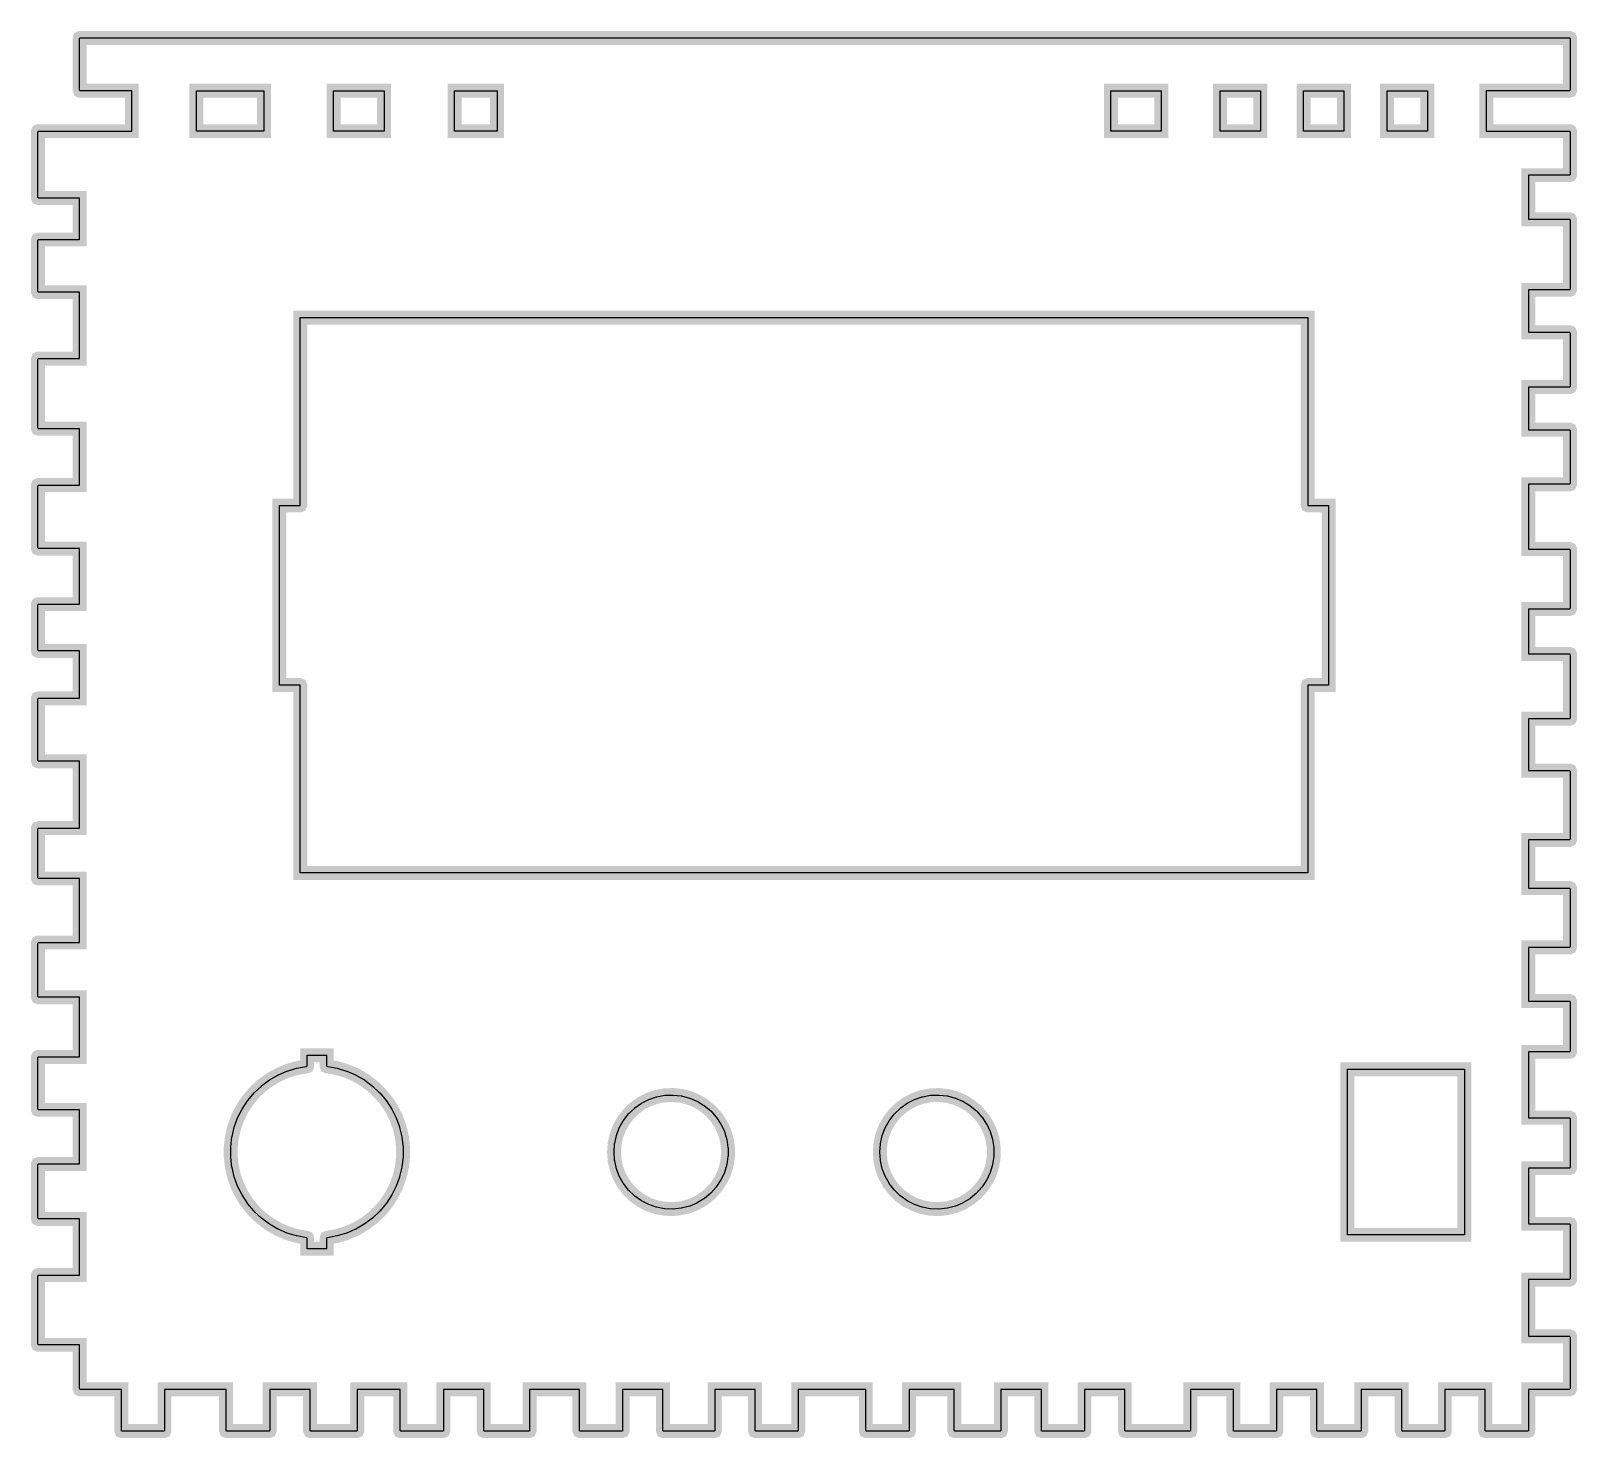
# Model space of a CAD drawing. Extents: x 0 to 390, y 0 to 276.
# Drawn here: x 278.7 to 389.8, y 0 to 101.1 of the extents above; entities that cross this region are included whole.
import ezdxf

# ---------------------------------------------------------------- set-up
doc = ezdxf.new("R2010")
doc.units = 0
doc.layers.get('0').update_dxf_attribs({"linetype": 'CONTINUOUS'})

msp = doc.modelspace()

# ---------------------------------------------------------------- linework, layer by layer
at = {"color": 1, "const_width": 1}
msp.add_lwpolyline([(389.296, 6.64133), (389.296, 3.55729), (389.281, 3.52192), (389.246, 3.50726), (386.296, 3.50726), (386.296, 0.55626), (386.281, 0.52089), (386.246, 0.50629), (383.246, 0.50629), (383.21, 0.52089), (383.196, 0.55626), (383.196, 3.50629), (380.296, 3.50629), (380.296, 0.55626), (380.281, 0.52089), (380.246, 0.50629), (377.246, 0.50629), (377.21, 0.52089), (377.196, 0.55626), (377.196, 3.50629), (374.292, 3.50629), (374.292, 0.55626), (374.276, 0.52089), (374.242, 0.50629), (371.149, 0.50629), (371.114, 0.52089), (371.099, 0.55626), (371.099, 3.50629), (368.199, 3.50629), (368.199, 0.55626), (368.185, 0.52089), (368.149, 0.50629), (365.149, 0.50629), (365.114, 0.52089), (365.099, 0.55626), (365.099, 3.50629), (362.015, 3.50629), (362.015, 0.55626), (362, 0.52089), (361.965, 0.50629), (357.351, 0.50629), (357.315, 0.52089), (357.301, 0.55626), (357.301, 3.50629), (354.401, 3.50629), (354.401, 0.55626), (354.386, 0.52089), (354.351, 0.50629), (351.351, 0.50629), (351.315, 0.52089), (351.301, 0.55626), (351.301, 3.50629), (348.401, 3.50629), (348.401, 0.55626), (348.386, 0.52089), (348.351, 0.50629), (345.097, 0.50629), (345.061, 0.52089), (345.047, 0.55626), (345.047, 3.50629), (341.796, 3.50629), (341.796, 0.55626), (341.782, 0.52089), (341.746, 0.50629), (338.742, 0.50629), (338.706, 0.52089), (338.692, 0.55626), (338.692, 3.50629), (333.832, 3.50629), (333.832, 0.55626), (333.818, 0.52089), (333.782, 0.50629), (330.782, 0.50629), (330.747, 0.52089), (330.732, 0.55626), (330.732, 3.50629), (327.832, 3.50629), (327.832, 0.55626), (327.818, 0.52089), (327.782, 0.50629), (324.16, 0.50629), (324.124, 0.52089), (324.11, 0.55626), (324.11, 3.50629), (321.21, 3.50629), (321.21, 0.55626), (321.194, 0.52089), (321.16, 0.50629), (318.16, 0.50629), (318.124, 0.52089), (318.11, 0.55626), (318.11, 3.50629), (314.525, 3.50629), (314.525, 0.55626), (314.511, 0.52089), (314.475, 0.50629), (311.287, 0.50629), (311.251, 0.52089), (311.237, 0.55626), (311.237, 3.50629), (308.338, 3.50629), (308.338, 0.55626), (308.322, 0.52089), (308.287, 0.50629), (305.287, 0.50629), (305.251, 0.52089), (305.237, 0.55626), (305.237, 3.50629), (302.147, 3.50629), (302.147, 0.55626), (302.132, 0.52089), (302.097, 0.50629), (298.807, 0.50629), (298.771, 0.52089), (298.757, 0.55626), (298.757, 3.50629), (295.857, 3.50629), (295.857, 0.55626), (295.842, 0.52089), (295.807, 0.50629), (292.772, 0.50629), (292.737, 0.52089), (292.722, 0.55626), (292.722, 3.50629), (288.296, 3.50629), (288.296, 0.55626), (288.281, 0.52089), (288.246, 0.50629), (285.246, 0.50629), (285.21, 0.52089), (285.196, 0.55626), (285.196, 3.50629), (282.246, 3.50629), (282.21, 3.52089), (282.196, 3.55626), (282.196, 6.70725), (279.246, 6.70725), (279.21, 6.7219), (279.196, 6.75726), (279.196, 11.666), (279.21, 11.7014), (279.246, 11.716), (282.196, 11.716), (282.196, 15.7531), (279.246, 15.7531), (279.21, 15.7676), (279.196, 15.8031), (279.196, 19.65), (279.21, 19.6853), (279.246, 19.7), (282.196, 19.7), (282.196, 23.5921), (279.246, 23.5921), (279.21, 23.6067), (279.196, 23.6421), (279.196, 27.3388), (279.21, 27.374), (279.246, 27.3888), (282.196, 27.3888), (282.196, 31.6746), (279.246, 31.6746), (279.21, 31.6892), (279.196, 31.7244), (279.196, 35.5604), (279.21, 35.5957), (279.246, 35.6104), (282.196, 35.6104), (282.196, 40.2121), (279.246, 40.2121), (279.21, 40.2268), (279.196, 40.2622), (279.196, 43.7835), (279.21, 43.8189), (279.246, 43.8335), (282.196, 43.8335), (282.196, 48.6292), (279.246, 48.6292), (279.21, 48.6439), (279.196, 48.6792), (279.196, 53.1119), (279.21, 53.1474), (279.246, 53.1619), (282.196, 53.1619), (282.196, 56.5619), (279.246, 56.5619), (279.21, 56.5767), (279.196, 56.6119), (279.196, 59.8674), (279.21, 59.9028), (279.246, 59.9174), (282.196, 59.9174), (282.196, 63.9133), (279.246, 63.9133), (279.21, 63.9279), (279.196, 63.9633), (279.196, 68.4265), (279.21, 68.4619), (279.246, 68.4765), (282.196, 68.4765), (282.196, 72.5285), (279.246, 72.5285), (279.21, 72.5431), (279.196, 72.5785), (279.196, 77.5136), (279.21, 77.5489), (279.246, 77.5636), (282.196, 77.5636), (282.196, 82.3369), (279.246, 82.3369), (279.21, 82.3515), (279.196, 82.3869), (279.196, 86.0682), (279.21, 86.1035), (279.246, 86.1182), (282.196, 86.1182), (282.196, 89.0965), (279.246, 89.0965), (279.21, 89.1111), (279.196, 89.1465), (279.196, 93.8553), (279.21, 93.8907), (279.246, 93.9053), (282.243, 93.9053), (282.246, 93.9063), (285.947, 93.9063), (285.947, 96.8062), (282.246, 96.8062), (282.21, 96.821), (282.196, 96.8562), (282.196, 100.556), (282.21, 100.592), (282.246, 100.606), (386.246, 100.606), (386.249, 100.605), (389.246, 100.605), (389.281, 100.591), (389.296, 100.555), (389.296, 96.8572), (389.281, 96.8219), (389.246, 96.8074), (386.249, 96.8074), (386.246, 96.8062), (383.267, 96.8062), (383.267, 93.9063), (386.246, 93.9063), (386.249, 93.9053), (389.246, 93.9053), (389.281, 93.8907), (389.296, 93.8553), (389.296, 90.7907), (389.281, 90.7553), (389.246, 90.7406), (386.296, 90.7406), (386.296, 87.5743), (389.246, 87.5743), (389.281, 87.5596), (389.296, 87.5243), (389.296, 82.5538), (389.281, 82.5183), (389.246, 82.5038), (386.296, 82.5038), (386.296, 79.4513), (389.246, 79.4513), (389.281, 79.4367), (389.296, 79.4013), (389.296, 75.5681), (389.281, 75.5326), (389.246, 75.5181), (386.296, 75.5181), (386.296, 72.4525), (389.246, 72.4525), (389.281, 72.4379), (389.296, 72.4025), (389.296, 68.5801), (389.281, 68.5447), (389.246, 68.5301), (386.296, 68.5301), (386.296, 63.8768), (389.246, 63.8768), (389.281, 63.8621), (389.296, 63.8268), (389.296, 59.6213), (389.281, 59.5858), (389.246, 59.5712), (386.296, 59.5712), (386.296, 56.3415), (389.246, 56.3415), (389.281, 56.3269), (389.296, 56.2915), (389.296, 51.7364), (389.281, 51.701), (389.246, 51.6864), (386.296, 51.6864), (386.296, 47.9637), (389.246, 47.9637), (389.281, 47.9492), (389.296, 47.9139), (389.296, 43.0328), (389.281, 42.9974), (389.246, 42.9828), (386.296, 42.9828), (386.296, 39.5232), (389.246, 39.5232), (389.281, 39.5086), (389.296, 39.4732), (389.296, 35.311), (389.281, 35.2756), (389.246, 35.261), (386.296, 35.261), (386.296, 31.4001), (389.246, 31.4001), (389.281, 31.3856), (389.296, 31.3501), (389.296, 27.8083), (389.281, 27.7729), (389.246, 27.7582), (386.296, 27.7582), (386.296, 23.0199), (389.246, 23.0199), (389.281, 23.0053), (389.296, 22.9699), (389.296, 19.45), (389.281, 19.4147), (389.246, 19.4), (386.296, 19.4), (386.296, 15.3968), (389.246, 15.3968), (389.281, 15.3822), (389.296, 15.3468), (389.296, 11.4404), (389.281, 11.405), (389.246, 11.3903), (386.296, 11.3903), (386.296, 7.31668), (389.246, 7.31668), (389.281, 7.30208), (389.296, 7.26671), (389.296, 6.64133)], close=True, dxfattribs=at)
at = {"color": 0}
for points in [[(389.296, 6.64133), (389.296, 3.55729), (389.281, 3.52192), (389.246, 3.50726), (386.296, 3.50726), (386.296, 0.55626), (386.281, 0.52089), (386.246, 0.50629), (383.246, 0.50629), (383.21, 0.52089), (383.196, 0.55626), (383.196, 3.50629), (380.296, 3.50629), (380.296, 0.55626), (380.281, 0.52089), (380.246, 0.50629), (377.246, 0.50629), (377.21, 0.52089), (377.196, 0.55626), (377.196, 3.50629), (374.292, 3.50629), (374.292, 0.55626), (374.276, 0.52089), (374.242, 0.50629), (371.149, 0.50629), (371.114, 0.52089), (371.099, 0.55626), (371.099, 3.50629), (368.199, 3.50629), (368.199, 0.55626), (368.185, 0.52089), (368.149, 0.50629), (365.149, 0.50629), (365.114, 0.52089), (365.099, 0.55626), (365.099, 3.50629), (362.015, 3.50629), (362.015, 0.55626), (362, 0.52089), (361.965, 0.50629), (357.351, 0.50629), (357.315, 0.52089), (357.301, 0.55626), (357.301, 3.50629), (354.401, 3.50629), (354.401, 0.55626), (354.386, 0.52089), (354.351, 0.50629), (351.351, 0.50629), (351.315, 0.52089), (351.301, 0.55626), (351.301, 3.50629), (348.401, 3.50629), (348.401, 0.55626), (348.386, 0.52089), (348.351, 0.50629), (345.097, 0.50629), (345.061, 0.52089), (345.047, 0.55626), (345.047, 3.50629), (341.796, 3.50629), (341.796, 0.55626), (341.782, 0.52089), (341.746, 0.50629), (338.742, 0.50629), (338.706, 0.52089), (338.692, 0.55626), (338.692, 3.50629), (333.832, 3.50629), (333.832, 0.55626), (333.818, 0.52089), (333.782, 0.50629), (330.782, 0.50629), (330.747, 0.52089), (330.732, 0.55626), (330.732, 3.50629), (327.832, 3.50629), (327.832, 0.55626), (327.818, 0.52089), (327.782, 0.50629), (324.16, 0.50629), (324.124, 0.52089), (324.11, 0.55626), (324.11, 3.50629), (321.21, 3.50629), (321.21, 0.55626), (321.194, 0.52089), (321.16, 0.50629), (318.16, 0.50629), (318.124, 0.52089), (318.11, 0.55626), (318.11, 3.50629), (314.525, 3.50629), (314.525, 0.55626), (314.511, 0.52089), (314.475, 0.50629), (311.287, 0.50629), (311.251, 0.52089), (311.237, 0.55626), (311.237, 3.50629), (308.338, 3.50629), (308.338, 0.55626), (308.322, 0.52089), (308.287, 0.50629), (305.287, 0.50629), (305.251, 0.52089), (305.237, 0.55626), (305.237, 3.50629), (302.147, 3.50629), (302.147, 0.55626), (302.132, 0.52089), (302.097, 0.50629), (298.807, 0.50629), (298.771, 0.52089), (298.757, 0.55626), (298.757, 3.50629), (295.857, 3.50629), (295.857, 0.55626), (295.842, 0.52089), (295.807, 0.50629), (292.772, 0.50629), (292.737, 0.52089), (292.722, 0.55626), (292.722, 3.50629), (288.296, 3.50629), (288.296, 0.55626), (288.281, 0.52089), (288.246, 0.50629), (285.246, 0.50629), (285.21, 0.52089), (285.196, 0.55626), (285.196, 3.50629), (282.246, 3.50629), (282.21, 3.52089), (282.196, 3.55626), (282.196, 6.70725), (279.246, 6.70725), (279.21, 6.7219), (279.196, 6.75726), (279.196, 11.666), (279.21, 11.7014), (279.246, 11.716), (282.196, 11.716), (282.196, 15.7531), (279.246, 15.7531), (279.21, 15.7676), (279.196, 15.8031), (279.196, 19.65), (279.21, 19.6853), (279.246, 19.7), (282.196, 19.7), (282.196, 23.5921), (279.246, 23.5921), (279.21, 23.6067), (279.196, 23.6421), (279.196, 27.3388), (279.21, 27.374), (279.246, 27.3888), (282.196, 27.3888), (282.196, 31.6746), (279.246, 31.6746), (279.21, 31.6892), (279.196, 31.7244), (279.196, 35.5604), (279.21, 35.5957), (279.246, 35.6104), (282.196, 35.6104), (282.196, 40.2121), (279.246, 40.2121), (279.21, 40.2268), (279.196, 40.2622), (279.196, 43.7835), (279.21, 43.8189), (279.246, 43.8335), (282.196, 43.8335), (282.196, 48.6292), (279.246, 48.6292), (279.21, 48.6439), (279.196, 48.6792), (279.196, 53.1119), (279.21, 53.1474), (279.246, 53.1619), (282.196, 53.1619), (282.196, 56.5619), (279.246, 56.5619), (279.21, 56.5767), (279.196, 56.6119), (279.196, 59.8674), (279.21, 59.9028), (279.246, 59.9174), (282.196, 59.9174), (282.196, 63.9133), (279.246, 63.9133), (279.21, 63.9279), (279.196, 63.9633), (279.196, 68.4265), (279.21, 68.4619), (279.246, 68.4765), (282.196, 68.4765), (282.196, 72.5285), (279.246, 72.5285), (279.21, 72.5431), (279.196, 72.5785), (279.196, 77.5136), (279.21, 77.5489), (279.246, 77.5636), (282.196, 77.5636), (282.196, 82.3369), (279.246, 82.3369), (279.21, 82.3515), (279.196, 82.3869), (279.196, 86.0682), (279.21, 86.1035), (279.246, 86.1182), (282.196, 86.1182), (282.196, 89.0965), (279.246, 89.0965), (279.21, 89.1111), (279.196, 89.1465), (279.196, 93.8553), (279.21, 93.8907), (279.246, 93.9053), (282.243, 93.9053), (282.246, 93.9063), (285.947, 93.9063), (285.947, 96.8062), (282.246, 96.8062), (282.21, 96.821), (282.196, 96.8562), (282.196, 100.556), (282.21, 100.592), (282.246, 100.606), (386.246, 100.606), (386.249, 100.605), (389.246, 100.605), (389.281, 100.591), (389.296, 100.555), (389.296, 96.8572), (389.281, 96.8219), (389.246, 96.8074), (386.249, 96.8074), (386.246, 96.8062), (383.267, 96.8062), (383.267, 93.9063), (386.246, 93.9063), (386.249, 93.9053), (389.246, 93.9053), (389.281, 93.8907), (389.296, 93.8553), (389.296, 90.7907), (389.281, 90.7553), (389.246, 90.7406), (386.296, 90.7406), (386.296, 87.5743), (389.246, 87.5743), (389.281, 87.5596), (389.296, 87.5243), (389.296, 82.5538), (389.281, 82.5183), (389.246, 82.5038), (386.296, 82.5038), (386.296, 79.4513), (389.246, 79.4513), (389.281, 79.4367), (389.296, 79.4013), (389.296, 75.5681), (389.281, 75.5326), (389.246, 75.5181), (386.296, 75.5181), (386.296, 72.4525), (389.246, 72.4525), (389.281, 72.4379), (389.296, 72.4025), (389.296, 68.5801), (389.281, 68.5447), (389.246, 68.5301), (386.296, 68.5301), (386.296, 63.8768), (389.246, 63.8768), (389.281, 63.8621), (389.296, 63.8268), (389.296, 59.6213), (389.281, 59.5858), (389.246, 59.5712), (386.296, 59.5712), (386.296, 56.3415), (389.246, 56.3415), (389.281, 56.3269), (389.296, 56.2915), (389.296, 51.7364), (389.281, 51.701), (389.246, 51.6864), (386.296, 51.6864), (386.296, 47.9637), (389.246, 47.9637), (389.281, 47.9492), (389.296, 47.9139), (389.296, 43.0328), (389.281, 42.9974), (389.246, 42.9828), (386.296, 42.9828), (386.296, 39.5232), (389.246, 39.5232), (389.281, 39.5086), (389.296, 39.4732), (389.296, 35.311), (389.281, 35.2756), (389.246, 35.261), (386.296, 35.261), (386.296, 31.4001), (389.246, 31.4001), (389.281, 31.3856), (389.296, 31.3501), (389.296, 27.8083), (389.281, 27.7729), (389.246, 27.7582), (386.296, 27.7582), (386.296, 23.0199), (389.246, 23.0199), (389.281, 23.0053), (389.296, 22.9699), (389.296, 19.45), (389.281, 19.4147), (389.246, 19.4), (386.296, 19.4), (386.296, 15.3968), (389.246, 15.3968), (389.281, 15.3822), (389.296, 15.3468), (389.296, 11.4404), (389.281, 11.405), (389.246, 11.3903), (386.296, 11.3903), (386.296, 7.31668), (389.246, 7.31668), (389.281, 7.30208), (389.296, 7.26671), (389.296, 6.64133)], [(290.59, 96.8062), (295.438, 96.8062), (295.438, 93.9063), (290.59, 93.9063), (290.59, 96.8062)], [(300.449, 96.8062), (304.067, 96.8062), (304.067, 93.9063), (300.449, 93.9063), (300.449, 96.8062)], [(309.143, 96.8062), (312.192, 96.8062), (312.192, 93.9063), (309.143, 93.9063), (309.143, 96.8062)], [(356.3, 96.8062), (359.917, 96.8062), (359.917, 93.9063), (356.3, 93.9063), (356.3, 96.8062)], [(364.14, 96.8062), (367.04, 96.8062), (367.04, 93.9063), (364.14, 93.9063), (364.14, 96.8062)], [(370.143, 96.8062), (373.043, 96.8062), (373.043, 93.9063), (370.143, 93.9063), (370.143, 96.8062)], [(376.144, 96.8062), (379.044, 96.8062), (379.044, 93.9063), (376.144, 93.9063), (376.144, 96.8062)], [(298.046, 73.8062), (298.046, 80.5063), (370.446, 80.5063), (370.446, 67.0562), (370.46, 67.0208), (370.496, 67.0063), (371.946, 67.0063), (371.946, 54.1062), (370.496, 54.1062), (370.46, 54.0917), (370.446, 54.0563), (370.446, 40.6062), (298.046, 40.6062), (298.046, 54.0563), (298.031, 54.0917), (297.996, 54.1062), (296.546, 54.1062), (296.546, 67.0063), (297.996, 67.0063), (298.031, 67.0208), (298.046, 67.0562), (298.046, 73.8062)], [(294.276, 24.2631), (294.726, 24.8006), (294.744, 24.8172), (295.253, 25.2992), (295.272, 25.3136), (295.833, 25.7335), (296.439, 26.0856), (296.46, 26.0978), (296.482, 26.1074), (297.094, 26.374), (297.112, 26.3792), (297.782, 26.5825), (298.472, 26.7068), (298.496, 26.7111), (298.531, 26.7257), (298.546, 26.7611), (298.546, 27.5062), (299.946, 27.5062), (299.946, 26.7611), (299.96, 26.7257), (299.996, 26.7111), (300.019, 26.7068), (300.71, 26.5825), (301.379, 26.3792), (301.397, 26.374), (302.01, 26.1074), (302.032, 26.0978), (302.053, 26.0856), (302.658, 25.7335), (302.678, 25.719), (303.239, 25.2992), (303.747, 24.8172), (303.765, 24.8006), (304.215, 24.2631), (304.231, 24.2444), (304.243, 24.2242), (304.628, 23.6382), (304.942, 23.0117), (304.946, 23.0032), (305.176, 22.3668), (305.185, 22.344), (305.19, 22.3206), (305.351, 21.6386), (305.354, 21.6146), (305.435, 20.9186), (305.435, 20.1939), (305.354, 19.4979), (305.351, 19.4739), (305.19, 18.7919), (305.185, 18.7685), (305.176, 18.7458), (304.946, 18.1094), (304.942, 18.1008), (304.628, 17.4743), (304.243, 16.8883), (304.231, 16.8681), (303.781, 16.3304), (303.765, 16.3119), (303.747, 16.2953), (303.239, 15.8133), (302.678, 15.3935), (302.658, 15.379), (302.638, 15.3669), (302.032, 15.0149), (302.01, 15.0053), (301.397, 14.7386), (301.379, 14.7333), (300.71, 14.53), (300.685, 14.5257), (299.996, 14.4014), (299.96, 14.3868), (299.946, 14.3514), (299.946, 13.6063), (298.546, 13.6063), (298.546, 14.3514), (298.531, 14.3868), (298.496, 14.4014), (297.806, 14.5257), (297.782, 14.53), (297.112, 14.7333), (297.094, 14.7386), (296.482, 15.0053), (296.46, 15.0149), (296.439, 15.0269), (295.833, 15.379), (295.272, 15.7989), (295.253, 15.8133), (294.744, 16.2953), (294.726, 16.3119), (294.711, 16.3304), (294.261, 16.8681), (294.249, 16.8883), (293.864, 17.4743), (293.55, 18.1008), (293.546, 18.1094), (293.546, 18.1099), (293.307, 18.7685), (293.146, 19.4504), (293.14, 19.4739), (293.06, 20.1699), (293.057, 20.1939), (293.057, 20.9186), (293.06, 20.9428), (293.14, 21.6386), (293.146, 21.6622), (293.307, 22.344), (293.546, 23.0028), (293.546, 23.0032), (293.55, 23.0117), (293.864, 23.6382), (294.249, 24.2242), (294.261, 24.2444), (294.276, 24.2631)], [(381.696, 26.1563), (381.696, 14.6063), (373.296, 14.6063), (373.296, 26.5062), (381.696, 26.5062), (381.696, 26.1563)], [(328.782, 20.2333), (328.696, 19.6539), (328.528, 19.0931), (328.525, 19.0853), (328.287, 18.5789), (328.279, 18.5606), (327.957, 18.0721), (327.944, 18.0553), (327.932, 18.0401), (327.54, 17.604), (327.09, 17.2294), (327.075, 17.2165), (327.058, 17.206), (326.558, 16.9008), (326.539, 16.8929), (326.033, 16.6779), (325.743, 16.6019), (325.45, 16.5253), (325.429, 16.5231), (324.847, 16.459), (324.828, 16.4599), (324.242, 16.4811), (324.222, 16.4849), (323.646, 16.5912), (323.626, 16.5978), (323.093, 16.7799), (323.09, 16.7814), (322.569, 17.0492), (322.093, 17.39), (322.076, 17.4018), (322.063, 17.4157), (321.64, 17.8222), (321.282, 18.2858), (321.269, 18.3018), (321.26, 18.3194), (320.976, 18.8239), (320.772, 19.3607), (320.644, 19.9324), (320.64, 19.9521), (320.639, 19.9722), (320.596, 20.5563), (320.639, 21.1404), (320.64, 21.1606), (320.644, 21.1803), (320.772, 21.7519), (320.976, 22.2886), (321.26, 22.7932), (321.269, 22.8108), (321.282, 22.8267), (321.64, 23.2903), (322.063, 23.6968), (322.076, 23.7108), (322.093, 23.7225), (322.569, 24.0633), (323.09, 24.3311), (323.093, 24.3326), (323.646, 24.5214), (323.665, 24.525), (324.242, 24.6314), (324.263, 24.6321), (324.847, 24.6535), (325.429, 24.5894), (325.45, 24.5872), (326.017, 24.439), (326.033, 24.4346), (326.539, 24.2196), (326.558, 24.2117), (327.058, 23.9065), (327.075, 23.8961), (327.09, 23.8832), (327.54, 23.5085), (327.932, 23.0724), (327.944, 23.0574), (327.957, 23.0404), (328.279, 22.5519), (328.287, 22.5338), (328.525, 22.0272), (328.528, 22.0194), (328.696, 21.4586), (328.782, 20.8792), (328.785, 20.8592), (328.785, 20.2533), (328.782, 20.2333)], [(339.74, 21.1606), (339.744, 21.1803), (339.872, 21.7519), (340.076, 22.2886), (340.36, 22.7932), (340.369, 22.8108), (340.728, 23.2743), (340.74, 23.2903), (341.162, 23.6968), (341.176, 23.7108), (341.193, 23.7225), (341.669, 24.0633), (342.19, 24.3311), (342.193, 24.3326), (342.746, 24.5214), (342.765, 24.525), (343.342, 24.6314), (343.362, 24.6321), (343.947, 24.6535), (344.529, 24.5894), (344.55, 24.5872), (345.117, 24.439), (345.133, 24.4346), (345.639, 24.2196), (345.658, 24.2117), (346.158, 23.9065), (346.175, 23.8961), (346.19, 23.8832), (346.64, 23.5085), (347.032, 23.0724), (347.044, 23.0574), (347.368, 22.5689), (347.379, 22.5519), (347.625, 22.0272), (347.79, 21.4779), (347.796, 21.4586), (347.882, 20.8792), (347.885, 20.8592), (347.885, 20.2533), (347.882, 20.2333), (347.796, 19.6539), (347.79, 19.6346), (347.625, 19.0853), (347.379, 18.5606), (347.368, 18.5438), (347.044, 18.0553), (347.032, 18.0401), (346.64, 17.604), (346.19, 17.2294), (346.175, 17.2165), (346.158, 17.206), (345.658, 16.9008), (345.639, 16.8929), (345.133, 16.6779), (344.843, 16.6019), (344.55, 16.5253), (344.529, 16.5231), (343.947, 16.459), (343.928, 16.4599), (343.342, 16.4811), (343.322, 16.4849), (342.746, 16.5912), (342.726, 16.5978), (342.193, 16.7799), (342.19, 16.7814), (341.669, 17.0492), (341.193, 17.39), (341.176, 17.4018), (341.162, 17.4157), (340.74, 17.8222), (340.728, 17.8383), (340.369, 18.3018), (340.36, 18.3194), (340.076, 18.8239), (339.872, 19.3607), (339.744, 19.9324), (339.74, 19.9521), (339.739, 19.9722), (339.696, 20.5563), (339.739, 21.1404), (339.74, 21.1606)]]:
    msp.add_lwpolyline(points, close=True, dxfattribs=at)
at = {"color": 4, "const_width": 1}
for points in [[(295.438, 96.8062), (295.438, 93.9063), (290.59, 93.9063), (290.59, 96.8062), (295.438, 96.8062)], [(304.067, 93.9063), (300.449, 93.9063), (300.449, 96.8062), (304.067, 96.8062), (304.067, 93.9063)], [(309.143, 96.8062), (312.192, 96.8062), (312.192, 93.9063), (309.143, 93.9063), (309.143, 96.8062)], [(356.3, 93.9063), (356.3, 96.8062), (359.917, 96.8062), (359.917, 93.9063), (356.3, 93.9063)], [(367.04, 93.9063), (364.14, 93.9063), (364.14, 96.8062), (367.04, 96.8062), (367.04, 93.9063)], [(373.043, 96.8062), (373.043, 93.9063), (370.143, 93.9063), (370.143, 96.8062), (373.043, 96.8062)], [(376.144, 93.9063), (376.144, 96.8062), (379.044, 96.8062), (379.044, 93.9063), (376.144, 93.9063)], [(298.046, 73.8062), (298.046, 80.5063), (370.446, 80.5063), (370.446, 67.0562), (370.46, 67.0208), (370.496, 67.0063), (371.946, 67.0063), (371.946, 54.1062), (370.496, 54.1062), (370.46, 54.0917), (370.446, 54.0563), (370.446, 40.6062), (298.046, 40.6062), (298.046, 54.0563), (298.031, 54.0917), (297.996, 54.1062), (296.546, 54.1062), (296.546, 67.0063), (297.996, 67.0063), (298.031, 67.0208), (298.046, 67.0562), (298.046, 73.8062)], [(294.276, 24.2631), (294.726, 24.8006), (294.744, 24.8172), (295.253, 25.2992), (295.272, 25.3136), (295.833, 25.7335), (296.439, 26.0856), (296.46, 26.0978), (296.482, 26.1074), (297.094, 26.374), (297.112, 26.3792), (297.782, 26.5825), (298.472, 26.7068), (298.496, 26.7111), (298.531, 26.7257), (298.546, 26.7611), (298.546, 27.5062), (299.946, 27.5062), (299.946, 26.7611), (299.96, 26.7257), (299.996, 26.7111), (300.019, 26.7068), (300.71, 26.5825), (301.379, 26.3792), (301.397, 26.374), (302.01, 26.1074), (302.032, 26.0978), (302.053, 26.0856), (302.658, 25.7335), (302.678, 25.719), (303.239, 25.2992), (303.747, 24.8172), (303.765, 24.8006), (304.215, 24.2631), (304.231, 24.2444), (304.243, 24.2242), (304.628, 23.6382), (304.942, 23.0117), (304.946, 23.0032), (305.176, 22.3668), (305.185, 22.344), (305.19, 22.3206), (305.351, 21.6386), (305.354, 21.6146), (305.435, 20.9186), (305.435, 20.1939), (305.354, 19.4979), (305.351, 19.4739), (305.19, 18.7919), (305.185, 18.7685), (305.176, 18.7458), (304.946, 18.1094), (304.942, 18.1008), (304.628, 17.4743), (304.243, 16.8883), (304.231, 16.8681), (303.781, 16.3304), (303.765, 16.3119), (303.747, 16.2953), (303.239, 15.8133), (302.678, 15.3935), (302.658, 15.379), (302.638, 15.3669), (302.032, 15.0149), (302.01, 15.0053), (301.397, 14.7386), (301.379, 14.7333), (300.71, 14.53), (300.685, 14.5257), (299.996, 14.4014), (299.96, 14.3868), (299.946, 14.3514), (299.946, 13.6063), (298.546, 13.6063), (298.546, 14.3514), (298.531, 14.3868), (298.496, 14.4014), (297.806, 14.5257), (297.782, 14.53), (297.112, 14.7333), (297.094, 14.7386), (296.482, 15.0053), (296.46, 15.0149), (296.439, 15.0269), (295.833, 15.379), (295.272, 15.7989), (295.253, 15.8133), (294.744, 16.2953), (294.726, 16.3119), (294.711, 16.3304), (294.261, 16.8681), (294.249, 16.8883), (293.864, 17.4743), (293.55, 18.1008), (293.546, 18.1094), (293.546, 18.1099), (293.307, 18.7685), (293.146, 19.4504), (293.14, 19.4739), (293.06, 20.1699), (293.057, 20.1939), (293.057, 20.9186), (293.06, 20.9428), (293.14, 21.6386), (293.146, 21.6622), (293.307, 22.344), (293.546, 23.0028), (293.546, 23.0032), (293.55, 23.0117), (293.864, 23.6382), (294.249, 24.2242), (294.261, 24.2444), (294.276, 24.2631)], [(381.696, 26.1563), (381.696, 14.6063), (373.296, 14.6063), (373.296, 26.5062), (381.696, 26.5062), (381.696, 26.1563)], [(328.782, 20.2333), (328.696, 19.6539), (328.528, 19.0931), (328.525, 19.0853), (328.287, 18.5789), (328.279, 18.5606), (327.957, 18.0721), (327.944, 18.0553), (327.932, 18.0401), (327.54, 17.604), (327.09, 17.2294), (327.075, 17.2165), (327.058, 17.206), (326.558, 16.9008), (326.539, 16.8929), (326.033, 16.6779), (325.743, 16.6019), (325.45, 16.5253), (325.429, 16.5231), (324.847, 16.459), (324.828, 16.4599), (324.242, 16.4811), (324.222, 16.4849), (323.646, 16.5912), (323.626, 16.5978), (323.093, 16.7799), (323.09, 16.7814), (322.569, 17.0492), (322.093, 17.39), (322.076, 17.4018), (322.063, 17.4157), (321.64, 17.8222), (321.282, 18.2858), (321.269, 18.3018), (321.26, 18.3194), (320.976, 18.8239), (320.772, 19.3607), (320.644, 19.9324), (320.64, 19.9521), (320.639, 19.9722), (320.596, 20.5563), (320.639, 21.1404), (320.64, 21.1606), (320.644, 21.1803), (320.772, 21.7519), (320.976, 22.2886), (321.26, 22.7932), (321.269, 22.8108), (321.282, 22.8267), (321.64, 23.2903), (322.063, 23.6968), (322.076, 23.7108), (322.093, 23.7225), (322.569, 24.0633), (323.09, 24.3311), (323.093, 24.3326), (323.646, 24.5214), (323.665, 24.525), (324.242, 24.6314), (324.263, 24.6321), (324.847, 24.6535), (325.429, 24.5894), (325.45, 24.5872), (326.017, 24.439), (326.033, 24.4346), (326.539, 24.2196), (326.558, 24.2117), (327.058, 23.9065), (327.075, 23.8961), (327.09, 23.8832), (327.54, 23.5085), (327.932, 23.0724), (327.944, 23.0574), (327.957, 23.0404), (328.279, 22.5519), (328.287, 22.5338), (328.525, 22.0272), (328.528, 22.0194), (328.696, 21.4586), (328.782, 20.8792), (328.785, 20.8592), (328.785, 20.2533), (328.782, 20.2333)], [(339.74, 21.1606), (339.744, 21.1803), (339.872, 21.7519), (340.076, 22.2886), (340.36, 22.7932), (340.369, 22.8108), (340.728, 23.2743), (340.74, 23.2903), (341.162, 23.6968), (341.176, 23.7108), (341.193, 23.7225), (341.669, 24.0633), (342.19, 24.3311), (342.193, 24.3326), (342.746, 24.5214), (342.765, 24.525), (343.342, 24.6314), (343.362, 24.6321), (343.947, 24.6535), (344.529, 24.5894), (344.55, 24.5872), (345.117, 24.439), (345.133, 24.4346), (345.639, 24.2196), (345.658, 24.2117), (346.158, 23.9065), (346.175, 23.8961), (346.19, 23.8832), (346.64, 23.5085), (347.032, 23.0724), (347.044, 23.0574), (347.368, 22.5689), (347.379, 22.5519), (347.625, 22.0272), (347.79, 21.4779), (347.796, 21.4586), (347.882, 20.8792), (347.885, 20.8592), (347.885, 20.2533), (347.882, 20.2333), (347.796, 19.6539), (347.79, 19.6346), (347.625, 19.0853), (347.379, 18.5606), (347.368, 18.5438), (347.044, 18.0553), (347.032, 18.0401), (346.64, 17.604), (346.19, 17.2294), (346.175, 17.2165), (346.158, 17.206), (345.658, 16.9008), (345.639, 16.8929), (345.133, 16.6779), (344.843, 16.6019), (344.55, 16.5253), (344.529, 16.5231), (343.947, 16.459), (343.928, 16.4599), (343.342, 16.4811), (343.322, 16.4849), (342.746, 16.5912), (342.726, 16.5978), (342.193, 16.7799), (342.19, 16.7814), (341.669, 17.0492), (341.193, 17.39), (341.176, 17.4018), (341.162, 17.4157), (340.74, 17.8222), (340.728, 17.8383), (340.369, 18.3018), (340.36, 18.3194), (340.076, 18.8239), (339.872, 19.3607), (339.744, 19.9324), (339.74, 19.9521), (339.739, 19.9722), (339.696, 20.5563), (339.739, 21.1404), (339.74, 21.1606)]]:
    msp.add_lwpolyline(points, close=True, dxfattribs=at)

doc.saveas('drawing.dxf')
